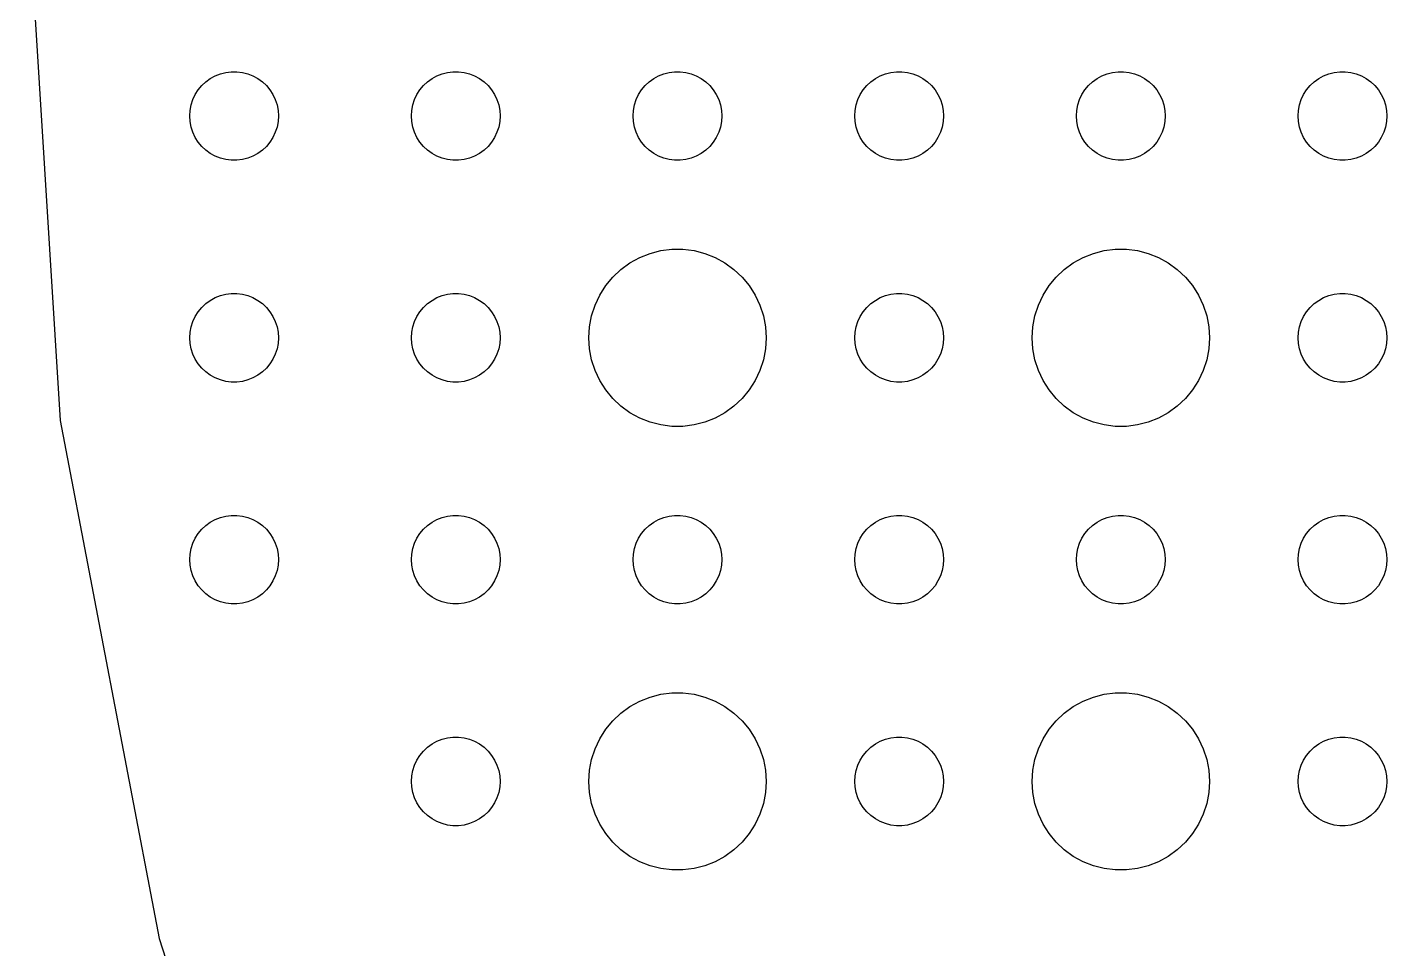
# Model space of a CAD drawing. Header units: metres. Extents: x -142 to 142, y -142 to 142.
# Drawn here: x -142 to -96, y -35.66 to -4.5 of the extents above; entities that cross this region are included whole.
import ezdxf

# ---------------------------------------------------------------- set-up
doc = ezdxf.new("R2010")
doc.units = ezdxf.units.M

msp = doc.modelspace()

# ---------------------------------------------------------------- linework, layer by layer
for p, q in [((-142, 0), (-140.88, -17.7973)), ((-136.093, -6.47318), (-135.956, -6.34422)), ((-135.956, -6.34422), (-135.804, -6.23351)), ((-135.804, -6.23351), (-135.639, -6.14275)), ((-135.639, -6.14275), (-135.464, -6.07341)), ((-135.464, -6.07341), (-135.281, -6.02657)), ((-135.281, -6.02657), (-135.094, -6.00294)), ((-135.094, -6.00294), (-134.906, -6.00294)), ((-134.906, -6.00294), (-134.719, -6.02657)), ((-134.719, -6.02657), (-134.536, -6.07341)), ((-134.536, -6.07341), (-134.361, -6.14275)), ((-134.361, -6.14275), (-134.196, -6.23351)), ((-134.196, -6.23351), (-134.044, -6.34422)), ((-134.044, -6.34422), (-133.907, -6.47318)), ((-128.593, -6.47318), (-128.456, -6.34422)), ((-128.456, -6.34422), (-128.304, -6.23351)), ((-128.304, -6.23351), (-128.139, -6.14275)), ((-128.139, -6.14275), (-127.964, -6.07341)), ((-127.964, -6.07341), (-127.781, -6.02657)), ((-127.781, -6.02657), (-127.594, -6.00294)), ((-127.594, -6.00294), (-127.406, -6.00294)), ((-127.406, -6.00294), (-127.219, -6.02657)), ((-127.219, -6.02657), (-127.036, -6.07341)), ((-127.036, -6.07341), (-126.861, -6.14275)), ((-126.861, -6.14275), (-126.696, -6.23351)), ((-126.696, -6.23351), (-126.544, -6.34422)), ((-126.544, -6.34422), (-126.407, -6.47318)), ((-121.093, -6.47318), (-120.956, -6.34422)), ((-120.956, -6.34422), (-120.804, -6.23351)), ((-120.804, -6.23351), (-120.639, -6.14275)), ((-120.639, -6.14275), (-120.464, -6.07341)), ((-120.464, -6.07341), (-120.281, -6.02657)), ((-120.281, -6.02657), (-120.094, -6.00294)), ((-120.094, -6.00294), (-119.906, -6.00294)), ((-119.906, -6.00294), (-119.719, -6.02657)), ((-119.719, -6.02657), (-119.536, -6.07341)), ((-119.536, -6.07341), (-119.361, -6.14275)), ((-119.361, -6.14275), (-119.196, -6.23351)), ((-119.196, -6.23351), (-119.044, -6.34422)), ((-119.044, -6.34422), (-118.907, -6.47318)), ((-113.593, -6.47318), (-113.456, -6.34422)), ((-113.456, -6.34422), (-113.304, -6.23351)), ((-113.304, -6.23351), (-113.139, -6.14275)), ((-113.139, -6.14275), (-112.964, -6.07341)), ((-112.964, -6.07341), (-112.781, -6.02657)), ((-112.781, -6.02657), (-112.594, -6.00294)), ((-112.594, -6.00294), (-112.406, -6.00294)), ((-112.406, -6.00294), (-112.219, -6.02657)), ((-112.219, -6.02657), (-112.036, -6.07341)), ((-112.036, -6.07341), (-111.861, -6.14275)), ((-111.861, -6.14275), (-111.696, -6.23351)), ((-111.696, -6.23351), (-111.544, -6.34422)), ((-111.544, -6.34422), (-111.407, -6.47318)), ((-106.093, -6.47318), (-105.956, -6.34422)), ((-105.956, -6.34422), (-105.804, -6.23351)), ((-105.804, -6.23351), (-105.639, -6.14275)), ((-105.639, -6.14275), (-105.464, -6.07341)), ((-105.464, -6.07341), (-105.281, -6.02657)), ((-105.281, -6.02657), (-105.094, -6.00294)), ((-105.094, -6.00294), (-104.906, -6.00294)), ((-104.906, -6.00294), (-104.719, -6.02657)), ((-104.719, -6.02657), (-104.536, -6.07341)), ((-104.536, -6.07341), (-104.361, -6.14275)), ((-104.361, -6.14275), (-104.196, -6.23351)), ((-104.196, -6.23351), (-104.044, -6.34422)), ((-104.044, -6.34422), (-103.907, -6.47318)), ((-98.5934, -6.47318), (-98.4561, -6.34422)), ((-98.4561, -6.34422), (-98.3037, -6.23351)), ((-98.3037, -6.23351), (-98.1387, -6.14275)), ((-98.1387, -6.14275), (-97.9635, -6.07341)), ((-97.9635, -6.07341), (-97.7811, -6.02657)), ((-97.7811, -6.02657), (-97.5942, -6.00294)), ((-97.5942, -6.00294), (-97.4058, -6.00294)), ((-97.4058, -6.00294), (-97.2189, -6.02657)), ((-97.2189, -6.02657), (-97.0365, -6.07341)), ((-97.0365, -6.07341), (-96.8613, -6.14275)), ((-96.8613, -6.14275), (-96.6963, -6.23351)), ((-96.6963, -6.23351), (-96.5439, -6.34422)), ((-96.5439, -6.34422), (-96.4065, -6.47318)), ((-136.395, -6.9478), (-136.314, -6.77736)), ((-136.314, -6.77736), (-136.214, -6.61832)), ((-136.214, -6.61832), (-136.093, -6.47318)), ((-133.907, -6.47318), (-133.786, -6.61832)), ((-133.786, -6.61832), (-133.686, -6.77736)), ((-133.686, -6.77736), (-133.605, -6.9478)), ((-128.895, -6.9478), (-128.814, -6.77736)), ((-128.814, -6.77736), (-128.714, -6.61832)), ((-128.714, -6.61832), (-128.593, -6.47318)), ((-126.407, -6.47318), (-126.286, -6.61832)), ((-126.286, -6.61832), (-126.186, -6.77736)), ((-126.186, -6.77736), (-126.105, -6.9478)), ((-121.395, -6.9478), (-121.314, -6.77736)), ((-121.314, -6.77736), (-121.214, -6.61832)), ((-121.214, -6.61832), (-121.093, -6.47318)), ((-118.907, -6.47318), (-118.786, -6.61832)), ((-118.786, -6.61832), (-118.686, -6.77736)), ((-118.686, -6.77736), (-118.605, -6.9478)), ((-113.895, -6.9478), (-113.814, -6.77736)), ((-113.814, -6.77736), (-113.714, -6.61832)), ((-113.714, -6.61832), (-113.593, -6.47318)), ((-111.407, -6.47318), (-111.286, -6.61832)), ((-111.286, -6.61832), (-111.186, -6.77736)), ((-111.186, -6.77736), (-111.105, -6.9478)), ((-106.395, -6.9478), (-106.314, -6.77736)), ((-106.314, -6.77736), (-106.214, -6.61832)), ((-106.214, -6.61832), (-106.093, -6.47318)), ((-103.907, -6.47318), (-103.786, -6.61832)), ((-103.786, -6.61832), (-103.686, -6.77736)), ((-103.686, -6.77736), (-103.605, -6.9478)), ((-98.8947, -6.9478), (-98.8145, -6.77736)), ((-98.8145, -6.77736), (-98.7135, -6.61832)), ((-98.7135, -6.61832), (-98.5934, -6.47318)), ((-96.4065, -6.47318), (-96.2865, -6.61832)), ((-96.2865, -6.61832), (-96.1855, -6.77736)), ((-96.1855, -6.77736), (-96.1053, -6.9478)), ((-136.5, -7.5), (-136.488, -7.312)), ((-136.488, -7.312), (-136.453, -7.12695)), ((-136.453, -7.12695), (-136.395, -6.9478)), ((-133.605, -6.9478), (-133.547, -7.12695)), ((-133.547, -7.12695), (-133.512, -7.312)), ((-133.512, -7.312), (-133.5, -7.5)), ((-129, -7.5), (-128.988, -7.312)), ((-128.988, -7.312), (-128.953, -7.12695)), ((-128.953, -7.12695), (-128.895, -6.9478)), ((-126.105, -6.9478), (-126.047, -7.12695)), ((-126.047, -7.12695), (-126.012, -7.312)), ((-126.012, -7.312), (-126, -7.5)), ((-121.5, -7.5), (-121.488, -7.312)), ((-121.488, -7.312), (-121.453, -7.12695)), ((-121.453, -7.12695), (-121.395, -6.9478)), ((-118.605, -6.9478), (-118.547, -7.12695)), ((-118.547, -7.12695), (-118.512, -7.312)), ((-118.512, -7.312), (-118.5, -7.5)), ((-114, -7.5), (-113.988, -7.312)), ((-113.988, -7.312), (-113.953, -7.12695)), ((-113.953, -7.12695), (-113.895, -6.9478)), ((-111.105, -6.9478), (-111.047, -7.12695)), ((-111.047, -7.12695), (-111.012, -7.312)), ((-111.012, -7.312), (-111, -7.5)), ((-106.5, -7.5), (-106.488, -7.312)), ((-106.488, -7.312), (-106.453, -7.12695)), ((-106.453, -7.12695), (-106.395, -6.9478)), ((-103.605, -6.9478), (-103.547, -7.12695)), ((-103.547, -7.12695), (-103.512, -7.312)), ((-103.512, -7.312), (-103.5, -7.5)), ((-99, -7.5), (-98.9882, -7.312)), ((-98.9882, -7.312), (-98.9529, -7.12695)), ((-98.9529, -7.12695), (-98.8947, -6.9478)), ((-96.1053, -6.9478), (-96.0471, -7.12695)), ((-96.0471, -7.12695), (-96.0118, -7.312)), ((-96.0118, -7.312), (-96, -7.5)), ((-136.488, -7.68799), (-136.5, -7.5)), ((-136.453, -7.87303), (-136.488, -7.68799)), ((-133.512, -7.68799), (-133.547, -7.87303)), ((-133.5, -7.5), (-133.512, -7.68799)), ((-128.988, -7.68799), (-129, -7.5)), ((-128.953, -7.87303), (-128.988, -7.68799)), ((-126.012, -7.68799), (-126.047, -7.87303)), ((-126, -7.5), (-126.012, -7.68799)), ((-121.488, -7.68799), (-121.5, -7.5)), ((-121.453, -7.87303), (-121.488, -7.68799)), ((-118.512, -7.68799), (-118.547, -7.87303)), ((-118.5, -7.5), (-118.512, -7.68799)), ((-113.988, -7.68799), (-114, -7.5)), ((-113.953, -7.87303), (-113.988, -7.68799)), ((-111.012, -7.68799), (-111.047, -7.87303)), ((-111, -7.5), (-111.012, -7.68799)), ((-106.488, -7.68799), (-106.5, -7.5)), ((-106.453, -7.87303), (-106.488, -7.68799)), ((-103.512, -7.68799), (-103.547, -7.87303)), ((-103.5, -7.5), (-103.512, -7.68799)), ((-98.9882, -7.68799), (-99, -7.5)), ((-98.9529, -7.87303), (-98.9882, -7.68799)), ((-96.0118, -7.68799), (-96.0471, -7.87303)), ((-96, -7.5), (-96.0118, -7.68799)), ((-136.395, -8.05219), (-136.453, -7.87303)), ((-136.314, -8.22263), (-136.395, -8.05219)), ((-136.214, -8.38167), (-136.314, -8.22263)), ((-133.686, -8.22263), (-133.786, -8.38167)), ((-133.605, -8.05219), (-133.686, -8.22263)), ((-133.547, -7.87303), (-133.605, -8.05219)), ((-128.895, -8.05219), (-128.953, -7.87303)), ((-128.814, -8.22263), (-128.895, -8.05219)), ((-128.714, -8.38167), (-128.814, -8.22263)), ((-126.186, -8.22263), (-126.286, -8.38167)), ((-126.105, -8.05219), (-126.186, -8.22263)), ((-126.047, -7.87303), (-126.105, -8.05219)), ((-121.395, -8.05219), (-121.453, -7.87303)), ((-121.314, -8.22263), (-121.395, -8.05219)), ((-121.214, -8.38167), (-121.314, -8.22263)), ((-118.686, -8.22263), (-118.786, -8.38167)), ((-118.605, -8.05219), (-118.686, -8.22263)), ((-118.547, -7.87303), (-118.605, -8.05219)), ((-113.895, -8.05219), (-113.953, -7.87303)), ((-113.814, -8.22263), (-113.895, -8.05219)), ((-113.714, -8.38167), (-113.814, -8.22263)), ((-111.186, -8.22263), (-111.286, -8.38167)), ((-111.105, -8.05219), (-111.186, -8.22263)), ((-111.047, -7.87303), (-111.105, -8.05219)), ((-106.395, -8.05219), (-106.453, -7.87303)), ((-106.314, -8.22263), (-106.395, -8.05219)), ((-106.214, -8.38167), (-106.314, -8.22263)), ((-103.686, -8.22263), (-103.786, -8.38167)), ((-103.605, -8.05219), (-103.686, -8.22263)), ((-103.547, -7.87303), (-103.605, -8.05219)), ((-98.8947, -8.05219), (-98.9529, -7.87303)), ((-98.8145, -8.22263), (-98.8947, -8.05219)), ((-98.7135, -8.38167), (-98.8145, -8.22263)), ((-96.1855, -8.22263), (-96.2865, -8.38167)), ((-96.1053, -8.05219), (-96.1855, -8.22263)), ((-96.0471, -7.87303), (-96.1053, -8.05219)), ((-136.093, -8.52681), (-136.214, -8.38167)), ((-135.956, -8.65576), (-136.093, -8.52681)), ((-135.804, -8.76648), (-135.956, -8.65576)), ((-134.044, -8.65576), (-134.196, -8.76648)), ((-133.907, -8.52681), (-134.044, -8.65576)), ((-133.786, -8.38167), (-133.907, -8.52681)), ((-128.593, -8.52681), (-128.714, -8.38167)), ((-128.456, -8.65576), (-128.593, -8.52681)), ((-128.304, -8.76648), (-128.456, -8.65576)), ((-126.544, -8.65576), (-126.696, -8.76648)), ((-126.407, -8.52681), (-126.544, -8.65576)), ((-126.286, -8.38167), (-126.407, -8.52681)), ((-121.093, -8.52681), (-121.214, -8.38167)), ((-120.956, -8.65576), (-121.093, -8.52681)), ((-120.804, -8.76648), (-120.956, -8.65576)), ((-119.044, -8.65576), (-119.196, -8.76648)), ((-118.907, -8.52681), (-119.044, -8.65576)), ((-118.786, -8.38167), (-118.907, -8.52681)), ((-113.593, -8.52681), (-113.714, -8.38167)), ((-113.456, -8.65576), (-113.593, -8.52681)), ((-113.304, -8.76648), (-113.456, -8.65576)), ((-111.544, -8.65576), (-111.696, -8.76648)), ((-111.407, -8.52681), (-111.544, -8.65576)), ((-111.286, -8.38167), (-111.407, -8.52681)), ((-106.093, -8.52681), (-106.214, -8.38167)), ((-105.956, -8.65576), (-106.093, -8.52681)), ((-105.804, -8.76648), (-105.956, -8.65576)), ((-104.044, -8.65576), (-104.196, -8.76648)), ((-103.907, -8.52681), (-104.044, -8.65576)), ((-103.786, -8.38167), (-103.907, -8.52681)), ((-98.5934, -8.52681), (-98.7135, -8.38167)), ((-98.4561, -8.65576), (-98.5934, -8.52681)), ((-98.3037, -8.76648), (-98.4561, -8.65576)), ((-96.5439, -8.65576), (-96.6963, -8.76648)), ((-96.4065, -8.52681), (-96.5439, -8.65576)), ((-96.2865, -8.38167), (-96.4065, -8.52681)), ((-135.639, -8.85724), (-135.804, -8.76648)), ((-135.464, -8.92657), (-135.639, -8.85724)), ((-135.281, -8.97342), (-135.464, -8.92657)), ((-135.094, -8.99704), (-135.281, -8.97342)), ((-134.906, -8.99704), (-135.094, -8.99704)), ((-134.719, -8.97342), (-134.906, -8.99704)), ((-134.536, -8.92657), (-134.719, -8.97342)), ((-134.361, -8.85724), (-134.536, -8.92657)), ((-134.196, -8.76648), (-134.361, -8.85724)), ((-128.139, -8.85724), (-128.304, -8.76648)), ((-127.964, -8.92657), (-128.139, -8.85724)), ((-127.781, -8.97342), (-127.964, -8.92657)), ((-127.594, -8.99704), (-127.781, -8.97342)), ((-127.406, -8.99704), (-127.594, -8.99704)), ((-127.219, -8.97342), (-127.406, -8.99704)), ((-127.036, -8.92657), (-127.219, -8.97342)), ((-126.861, -8.85724), (-127.036, -8.92657)), ((-126.696, -8.76648), (-126.861, -8.85724)), ((-120.639, -8.85724), (-120.804, -8.76648)), ((-120.464, -8.92657), (-120.639, -8.85724)), ((-120.281, -8.97342), (-120.464, -8.92657)), ((-120.094, -8.99704), (-120.281, -8.97342)), ((-119.906, -8.99704), (-120.094, -8.99704)), ((-119.719, -8.97342), (-119.906, -8.99704)), ((-119.536, -8.92657), (-119.719, -8.97342)), ((-119.361, -8.85724), (-119.536, -8.92657)), ((-119.196, -8.76648), (-119.361, -8.85724)), ((-113.139, -8.85724), (-113.304, -8.76648)), ((-112.964, -8.92657), (-113.139, -8.85724)), ((-112.781, -8.97342), (-112.964, -8.92657)), ((-112.594, -8.99704), (-112.781, -8.97342)), ((-112.406, -8.99704), (-112.594, -8.99704)), ((-112.219, -8.97342), (-112.406, -8.99704)), ((-112.036, -8.92657), (-112.219, -8.97342)), ((-111.861, -8.85724), (-112.036, -8.92657)), ((-111.696, -8.76648), (-111.861, -8.85724)), ((-105.639, -8.85724), (-105.804, -8.76648)), ((-105.464, -8.92657), (-105.639, -8.85724)), ((-105.281, -8.97342), (-105.464, -8.92657)), ((-105.094, -8.99704), (-105.281, -8.97342)), ((-104.906, -8.99704), (-105.094, -8.99704)), ((-104.719, -8.97342), (-104.906, -8.99704)), ((-104.536, -8.92657), (-104.719, -8.97342)), ((-104.361, -8.85724), (-104.536, -8.92657)), ((-104.196, -8.76648), (-104.361, -8.85724)), ((-98.1387, -8.85724), (-98.3037, -8.76648)), ((-97.9635, -8.92657), (-98.1387, -8.85724)), ((-97.7811, -8.97342), (-97.9635, -8.92657)), ((-97.5942, -8.99704), (-97.7811, -8.97342)), ((-97.4058, -8.99704), (-97.5942, -8.99704)), ((-97.2189, -8.97342), (-97.4058, -8.99704)), ((-97.0365, -8.92657), (-97.2189, -8.97342)), ((-96.8613, -8.85724), (-97.0365, -8.92657)), ((-96.6963, -8.76648), (-96.8613, -8.85724)), ((-121.607, -12.467), (-121.277, -12.2855)), ((-121.277, -12.2855), (-120.927, -12.1468)), ((-120.927, -12.1468), (-120.562, -12.0531)), ((-120.562, -12.0531), (-120.188, -12.0059)), ((-120.188, -12.0059), (-119.812, -12.0059)), ((-119.812, -12.0059), (-119.438, -12.0531)), ((-119.438, -12.0531), (-119.073, -12.1468)), ((-119.073, -12.1468), (-118.723, -12.2855)), ((-118.723, -12.2855), (-118.393, -12.467)), ((-106.607, -12.467), (-106.277, -12.2855)), ((-106.277, -12.2855), (-105.927, -12.1468)), ((-105.927, -12.1468), (-105.562, -12.0531)), ((-105.562, -12.0531), (-105.188, -12.0059)), ((-105.188, -12.0059), (-104.812, -12.0059)), ((-104.812, -12.0059), (-104.438, -12.0531)), ((-104.438, -12.0531), (-104.073, -12.1468)), ((-104.073, -12.1468), (-103.723, -12.2855)), ((-103.723, -12.2855), (-103.393, -12.467)), ((-122.187, -12.9464), (-121.912, -12.6884)), ((-121.912, -12.6884), (-121.607, -12.467)), ((-118.393, -12.467), (-118.088, -12.6884)), ((-118.088, -12.6884), (-117.813, -12.9464)), ((-107.187, -12.9464), (-106.912, -12.6884)), ((-106.912, -12.6884), (-106.607, -12.467)), ((-103.393, -12.467), (-103.088, -12.6884)), ((-103.088, -12.6884), (-102.813, -12.9464)), ((-122.629, -13.5547), (-122.427, -13.2366)), ((-122.427, -13.2366), (-122.187, -12.9464)), ((-117.813, -12.9464), (-117.573, -13.2366)), ((-117.573, -13.2366), (-117.371, -13.5547)), ((-107.629, -13.5547), (-107.427, -13.2366)), ((-107.427, -13.2366), (-107.187, -12.9464)), ((-102.813, -12.9464), (-102.573, -13.2366)), ((-102.573, -13.2366), (-102.371, -13.5547)), ((-135.956, -13.8442), (-135.804, -13.7335)), ((-135.804, -13.7335), (-135.639, -13.6427)), ((-135.639, -13.6427), (-135.464, -13.5734)), ((-135.464, -13.5734), (-135.281, -13.5266)), ((-135.281, -13.5266), (-135.094, -13.5029)), ((-135.094, -13.5029), (-134.906, -13.5029)), ((-134.906, -13.5029), (-134.719, -13.5266)), ((-134.719, -13.5266), (-134.536, -13.5734)), ((-134.536, -13.5734), (-134.361, -13.6427)), ((-134.361, -13.6427), (-134.196, -13.7335)), ((-134.196, -13.7335), (-134.044, -13.8442)), ((-128.456, -13.8442), (-128.304, -13.7335)), ((-128.304, -13.7335), (-128.139, -13.6427)), ((-128.139, -13.6427), (-127.964, -13.5734)), ((-127.964, -13.5734), (-127.781, -13.5266)), ((-127.781, -13.5266), (-127.594, -13.5029)), ((-127.594, -13.5029), (-127.406, -13.5029)), ((-127.406, -13.5029), (-127.219, -13.5266)), ((-127.219, -13.5266), (-127.036, -13.5734)), ((-127.036, -13.5734), (-126.861, -13.6427)), ((-126.861, -13.6427), (-126.696, -13.7335)), ((-126.696, -13.7335), (-126.544, -13.8442)), ((-122.789, -13.8956), (-122.629, -13.5547)), ((-117.371, -13.5547), (-117.211, -13.8956)), ((-113.456, -13.8442), (-113.304, -13.7335)), ((-113.304, -13.7335), (-113.139, -13.6427)), ((-113.139, -13.6427), (-112.964, -13.5734)), ((-112.964, -13.5734), (-112.781, -13.5266)), ((-112.781, -13.5266), (-112.594, -13.5029)), ((-112.594, -13.5029), (-112.406, -13.5029)), ((-112.406, -13.5029), (-112.219, -13.5266)), ((-112.219, -13.5266), (-112.036, -13.5734)), ((-112.036, -13.5734), (-111.861, -13.6427)), ((-111.861, -13.6427), (-111.696, -13.7335)), ((-111.696, -13.7335), (-111.544, -13.8442)), ((-107.789, -13.8956), (-107.629, -13.5547)), ((-102.371, -13.5547), (-102.211, -13.8956)), ((-98.4561, -13.8442), (-98.3037, -13.7335)), ((-98.3037, -13.7335), (-98.1387, -13.6427)), ((-98.1387, -13.6427), (-97.9635, -13.5734)), ((-97.9635, -13.5734), (-97.7811, -13.5266)), ((-97.7811, -13.5266), (-97.5942, -13.5029)), ((-97.5942, -13.5029), (-97.4058, -13.5029)), ((-97.4058, -13.5029), (-97.2189, -13.5266)), ((-97.2189, -13.5266), (-97.0365, -13.5734)), ((-97.0365, -13.5734), (-96.8613, -13.6427)), ((-96.8613, -13.6427), (-96.6963, -13.7335)), ((-96.6963, -13.7335), (-96.5439, -13.8442)), ((-136.314, -14.2774), (-136.214, -14.1183)), ((-136.214, -14.1183), (-136.093, -13.9732)), ((-136.093, -13.9732), (-135.956, -13.8442)), ((-134.044, -13.8442), (-133.907, -13.9732)), ((-133.907, -13.9732), (-133.786, -14.1183)), ((-133.786, -14.1183), (-133.686, -14.2774)), ((-128.814, -14.2774), (-128.714, -14.1183)), ((-128.714, -14.1183), (-128.593, -13.9732)), ((-128.593, -13.9732), (-128.456, -13.8442)), ((-126.544, -13.8442), (-126.407, -13.9732)), ((-126.407, -13.9732), (-126.286, -14.1183)), ((-126.286, -14.1183), (-126.186, -14.2774)), ((-122.976, -14.624), (-122.906, -14.2539)), ((-122.906, -14.2539), (-122.789, -13.8956)), ((-117.211, -13.8956), (-117.094, -14.2539)), ((-117.094, -14.2539), (-117.024, -14.624)), ((-113.814, -14.2774), (-113.714, -14.1183)), ((-113.714, -14.1183), (-113.593, -13.9732)), ((-113.593, -13.9732), (-113.456, -13.8442)), ((-111.544, -13.8442), (-111.407, -13.9732)), ((-111.407, -13.9732), (-111.286, -14.1183)), ((-111.286, -14.1183), (-111.186, -14.2774)), ((-107.976, -14.624), (-107.906, -14.2539)), ((-107.906, -14.2539), (-107.789, -13.8956)), ((-102.211, -13.8956), (-102.094, -14.2539)), ((-102.094, -14.2539), (-102.024, -14.624)), ((-98.8145, -14.2774), (-98.7135, -14.1183)), ((-98.7135, -14.1183), (-98.5934, -13.9732)), ((-98.5934, -13.9732), (-98.4561, -13.8442)), ((-96.5439, -13.8442), (-96.4065, -13.9732)), ((-96.4065, -13.9732), (-96.2865, -14.1183)), ((-96.2865, -14.1183), (-96.1855, -14.2774)), ((-136.488, -14.812), (-136.453, -14.627)), ((-136.453, -14.627), (-136.395, -14.4478)), ((-136.395, -14.4478), (-136.314, -14.2774)), ((-133.686, -14.2774), (-133.605, -14.4478)), ((-133.605, -14.4478), (-133.547, -14.627)), ((-133.547, -14.627), (-133.512, -14.812)), ((-128.988, -14.812), (-128.953, -14.627)), ((-128.953, -14.627), (-128.895, -14.4478)), ((-128.895, -14.4478), (-128.814, -14.2774)), ((-126.186, -14.2774), (-126.105, -14.4478)), ((-126.105, -14.4478), (-126.047, -14.627)), ((-126.047, -14.627), (-126.012, -14.812)), ((-123, -15), (-122.976, -14.624)), ((-117.024, -14.624), (-117, -15)), ((-113.988, -14.812), (-113.953, -14.627)), ((-113.953, -14.627), (-113.895, -14.4478)), ((-113.895, -14.4478), (-113.814, -14.2774)), ((-111.186, -14.2774), (-111.105, -14.4478)), ((-111.105, -14.4478), (-111.047, -14.627)), ((-111.047, -14.627), (-111.012, -14.812)), ((-108, -15), (-107.976, -14.624)), ((-102.024, -14.624), (-102, -15)), ((-98.9882, -14.812), (-98.9529, -14.627)), ((-98.9529, -14.627), (-98.8947, -14.4478)), ((-98.8947, -14.4478), (-98.8145, -14.2774)), ((-96.1855, -14.2774), (-96.1053, -14.4478)), ((-96.1053, -14.4478), (-96.0471, -14.627)), ((-96.0471, -14.627), (-96.0118, -14.812)), ((-136.5, -15), (-136.488, -14.812)), ((-136.488, -15.188), (-136.5, -15)), ((-133.512, -14.812), (-133.5, -15)), ((-133.5, -15), (-133.512, -15.188)), ((-129, -15), (-128.988, -14.812)), ((-128.988, -15.188), (-129, -15)), ((-126.012, -14.812), (-126, -15)), ((-126, -15), (-126.012, -15.188)), ((-122.976, -15.376), (-123, -15)), ((-117, -15), (-117.024, -15.376)), ((-114, -15), (-113.988, -14.812)), ((-113.988, -15.188), (-114, -15)), ((-111.012, -14.812), (-111, -15)), ((-111, -15), (-111.012, -15.188)), ((-107.976, -15.376), (-108, -15)), ((-102, -15), (-102.024, -15.376)), ((-99, -15), (-98.9882, -14.812)), ((-98.9882, -15.188), (-99, -15)), ((-96.0118, -14.812), (-96, -15)), ((-96, -15), (-96.0118, -15.188)), ((-136.453, -15.373), (-136.488, -15.188)), ((-136.395, -15.5522), (-136.453, -15.373)), ((-136.314, -15.7226), (-136.395, -15.5522)), ((-133.605, -15.5522), (-133.686, -15.7226)), ((-133.547, -15.373), (-133.605, -15.5522)), ((-133.512, -15.188), (-133.547, -15.373)), ((-128.953, -15.373), (-128.988, -15.188)), ((-128.895, -15.5522), (-128.953, -15.373)), ((-128.814, -15.7226), (-128.895, -15.5522)), ((-126.105, -15.5522), (-126.186, -15.7226)), ((-126.047, -15.373), (-126.105, -15.5522)), ((-126.012, -15.188), (-126.047, -15.373)), ((-122.906, -15.7461), (-122.976, -15.376)), ((-117.024, -15.376), (-117.094, -15.7461)), ((-113.953, -15.373), (-113.988, -15.188)), ((-113.895, -15.5522), (-113.953, -15.373)), ((-113.814, -15.7226), (-113.895, -15.5522)), ((-111.105, -15.5522), (-111.186, -15.7226)), ((-111.047, -15.373), (-111.105, -15.5522)), ((-111.012, -15.188), (-111.047, -15.373)), ((-107.906, -15.7461), (-107.976, -15.376)), ((-102.024, -15.376), (-102.094, -15.7461)), ((-98.9529, -15.373), (-98.9882, -15.188)), ((-98.8947, -15.5522), (-98.9529, -15.373)), ((-98.8145, -15.7226), (-98.8947, -15.5522)), ((-96.1053, -15.5522), (-96.1855, -15.7226)), ((-96.0471, -15.373), (-96.1053, -15.5522)), ((-96.0118, -15.188), (-96.0471, -15.373)), ((-136.214, -15.8817), (-136.314, -15.7226)), ((-136.093, -16.0268), (-136.214, -15.8817)), ((-135.956, -16.1558), (-136.093, -16.0268)), ((-133.907, -16.0268), (-134.044, -16.1558)), ((-133.786, -15.8817), (-133.907, -16.0268)), ((-133.686, -15.7226), (-133.786, -15.8817)), ((-128.714, -15.8817), (-128.814, -15.7226)), ((-128.593, -16.0268), (-128.714, -15.8817)), ((-128.456, -16.1558), (-128.593, -16.0268)), ((-126.407, -16.0268), (-126.544, -16.1558)), ((-126.286, -15.8817), (-126.407, -16.0268)), ((-126.186, -15.7226), (-126.286, -15.8817)), ((-122.789, -16.1044), (-122.906, -15.7461)), ((-117.094, -15.7461), (-117.211, -16.1044)), ((-113.714, -15.8817), (-113.814, -15.7226)), ((-113.593, -16.0268), (-113.714, -15.8817)), ((-113.456, -16.1558), (-113.593, -16.0268)), ((-111.407, -16.0268), (-111.544, -16.1558)), ((-111.286, -15.8817), (-111.407, -16.0268)), ((-111.186, -15.7226), (-111.286, -15.8817)), ((-107.789, -16.1044), (-107.906, -15.7461)), ((-102.094, -15.7461), (-102.211, -16.1044)), ((-98.7135, -15.8817), (-98.8145, -15.7226)), ((-98.5934, -16.0268), (-98.7135, -15.8817)), ((-98.4561, -16.1558), (-98.5934, -16.0268)), ((-96.4065, -16.0268), (-96.5439, -16.1558)), ((-96.2865, -15.8817), (-96.4065, -16.0268)), ((-96.1855, -15.7226), (-96.2865, -15.8817)), ((-135.804, -16.2665), (-135.956, -16.1558)), ((-135.639, -16.3572), (-135.804, -16.2665)), ((-135.464, -16.4266), (-135.639, -16.3572)), ((-135.281, -16.4734), (-135.464, -16.4266)), ((-135.094, -16.497), (-135.281, -16.4734)), ((-134.906, -16.497), (-135.094, -16.497)), ((-134.719, -16.4734), (-134.906, -16.497)), ((-134.536, -16.4266), (-134.719, -16.4734)), ((-134.361, -16.3572), (-134.536, -16.4266)), ((-134.196, -16.2665), (-134.361, -16.3572)), ((-134.044, -16.1558), (-134.196, -16.2665)), ((-128.304, -16.2665), (-128.456, -16.1558)), ((-128.139, -16.3572), (-128.304, -16.2665)), ((-127.964, -16.4266), (-128.139, -16.3572)), ((-127.781, -16.4734), (-127.964, -16.4266)), ((-127.594, -16.497), (-127.781, -16.4734)), ((-127.406, -16.497), (-127.594, -16.497)), ((-127.219, -16.4734), (-127.406, -16.497)), ((-127.036, -16.4266), (-127.219, -16.4734)), ((-126.861, -16.3572), (-127.036, -16.4266)), ((-126.696, -16.2665), (-126.861, -16.3572)), ((-126.544, -16.1558), (-126.696, -16.2665)), ((-122.629, -16.4453), (-122.789, -16.1044)), ((-122.427, -16.7634), (-122.629, -16.4453)), ((-117.371, -16.4453), (-117.573, -16.7634)), ((-117.211, -16.1044), (-117.371, -16.4453)), ((-113.304, -16.2665), (-113.456, -16.1558)), ((-113.139, -16.3572), (-113.304, -16.2665)), ((-112.964, -16.4266), (-113.139, -16.3572)), ((-112.781, -16.4734), (-112.964, -16.4266)), ((-112.594, -16.497), (-112.781, -16.4734)), ((-112.406, -16.497), (-112.594, -16.497)), ((-112.219, -16.4734), (-112.406, -16.497)), ((-112.036, -16.4266), (-112.219, -16.4734)), ((-111.861, -16.3572), (-112.036, -16.4266)), ((-111.696, -16.2665), (-111.861, -16.3572)), ((-111.544, -16.1558), (-111.696, -16.2665)), ((-107.629, -16.4453), (-107.789, -16.1044)), ((-107.427, -16.7634), (-107.629, -16.4453)), ((-102.371, -16.4453), (-102.573, -16.7634)), ((-102.211, -16.1044), (-102.371, -16.4453)), ((-98.3037, -16.2665), (-98.4561, -16.1558)), ((-98.1387, -16.3572), (-98.3037, -16.2665)), ((-97.9635, -16.4266), (-98.1387, -16.3572)), ((-97.7811, -16.4734), (-97.9635, -16.4266)), ((-97.5942, -16.497), (-97.7811, -16.4734)), ((-97.4058, -16.497), (-97.5942, -16.497)), ((-97.2189, -16.4734), (-97.4058, -16.497)), ((-97.0365, -16.4266), (-97.2189, -16.4734)), ((-96.8613, -16.3572), (-97.0365, -16.4266)), ((-96.6963, -16.2665), (-96.8613, -16.3572)), ((-96.5439, -16.1558), (-96.6963, -16.2665)), ((-122.187, -17.0536), (-122.427, -16.7634)), ((-117.573, -16.7634), (-117.813, -17.0536)), ((-107.187, -17.0536), (-107.427, -16.7634)), ((-102.573, -16.7634), (-102.813, -17.0536)), ((-121.912, -17.3115), (-122.187, -17.0536)), ((-121.607, -17.533), (-121.912, -17.3115)), ((-118.088, -17.3115), (-118.393, -17.533)), ((-117.813, -17.0536), (-118.088, -17.3115)), ((-106.912, -17.3115), (-107.187, -17.0536)), ((-106.607, -17.533), (-106.912, -17.3115)), ((-103.088, -17.3115), (-103.393, -17.533)), ((-102.813, -17.0536), (-103.088, -17.3115)), ((-140.88, -17.7973), (-137.539, -35.314)), ((-121.277, -17.7145), (-121.607, -17.533)), ((-120.927, -17.8532), (-121.277, -17.7145)), ((-120.562, -17.9469), (-120.927, -17.8532)), ((-119.073, -17.8532), (-119.438, -17.9469)), ((-118.723, -17.7145), (-119.073, -17.8532)), ((-118.393, -17.533), (-118.723, -17.7145)), ((-106.277, -17.7145), (-106.607, -17.533)), ((-105.927, -17.8532), (-106.277, -17.7145)), ((-105.562, -17.9469), (-105.927, -17.8532)), ((-104.073, -17.8532), (-104.438, -17.9469)), ((-103.723, -17.7145), (-104.073, -17.8532)), ((-103.393, -17.533), (-103.723, -17.7145)), ((-120.188, -17.9941), (-120.562, -17.9469)), ((-119.812, -17.9941), (-120.188, -17.9941)), ((-119.438, -17.9469), (-119.812, -17.9941)), ((-105.188, -17.9941), (-105.562, -17.9469)), ((-104.812, -17.9941), (-105.188, -17.9941)), ((-104.438, -17.9469), (-104.812, -17.9941)), ((-135.804, -21.2335), (-135.639, -21.1427)), ((-135.639, -21.1427), (-135.464, -21.0734)), ((-135.464, -21.0734), (-135.281, -21.0266)), ((-135.281, -21.0266), (-135.094, -21.003)), ((-135.094, -21.003), (-134.906, -21.003)), ((-134.906, -21.003), (-134.719, -21.0266)), ((-134.719, -21.0266), (-134.536, -21.0734)), ((-134.536, -21.0734), (-134.361, -21.1427)), ((-134.361, -21.1427), (-134.196, -21.2335)), ((-128.304, -21.2335), (-128.139, -21.1427)), ((-128.139, -21.1427), (-127.964, -21.0734)), ((-127.964, -21.0734), (-127.781, -21.0266)), ((-127.781, -21.0266), (-127.594, -21.003)), ((-127.594, -21.003), (-127.406, -21.003)), ((-127.406, -21.003), (-127.219, -21.0266)), ((-127.219, -21.0266), (-127.036, -21.0734)), ((-127.036, -21.0734), (-126.861, -21.1427)), ((-126.861, -21.1427), (-126.696, -21.2335)), ((-120.804, -21.2335), (-120.639, -21.1427)), ((-120.639, -21.1427), (-120.464, -21.0734)), ((-120.464, -21.0734), (-120.281, -21.0266)), ((-120.281, -21.0266), (-120.094, -21.003)), ((-120.094, -21.003), (-119.906, -21.003)), ((-119.906, -21.003), (-119.719, -21.0266)), ((-119.719, -21.0266), (-119.536, -21.0734)), ((-119.536, -21.0734), (-119.361, -21.1427)), ((-119.361, -21.1427), (-119.196, -21.2335)), ((-113.304, -21.2335), (-113.139, -21.1427)), ((-113.139, -21.1427), (-112.964, -21.0734)), ((-112.964, -21.0734), (-112.781, -21.0266)), ((-112.781, -21.0266), (-112.594, -21.003)), ((-112.594, -21.003), (-112.406, -21.003)), ((-112.406, -21.003), (-112.219, -21.0266)), ((-112.219, -21.0266), (-112.036, -21.0734)), ((-112.036, -21.0734), (-111.861, -21.1427)), ((-111.861, -21.1427), (-111.696, -21.2335)), ((-105.804, -21.2335), (-105.639, -21.1427)), ((-105.639, -21.1427), (-105.464, -21.0734)), ((-105.464, -21.0734), (-105.281, -21.0266)), ((-105.281, -21.0266), (-105.094, -21.003)), ((-105.094, -21.003), (-104.906, -21.003)), ((-104.906, -21.003), (-104.719, -21.0266)), ((-104.719, -21.0266), (-104.536, -21.0734)), ((-104.536, -21.0734), (-104.361, -21.1427)), ((-104.361, -21.1427), (-104.196, -21.2335)), ((-98.3037, -21.2335), (-98.1387, -21.1427)), ((-98.1387, -21.1427), (-97.9635, -21.0734)), ((-97.9635, -21.0734), (-97.7811, -21.0266)), ((-97.7811, -21.0266), (-97.5942, -21.003)), ((-97.5942, -21.003), (-97.4058, -21.003)), ((-97.4058, -21.003), (-97.2189, -21.0266)), ((-97.2189, -21.0266), (-97.0365, -21.0734)), ((-97.0365, -21.0734), (-96.8613, -21.1427)), ((-96.8613, -21.1427), (-96.6963, -21.2335)), ((-136.314, -21.7774), (-136.214, -21.6183)), ((-136.214, -21.6183), (-136.093, -21.4732)), ((-136.093, -21.4732), (-135.956, -21.3442)), ((-135.956, -21.3442), (-135.804, -21.2335)), ((-134.196, -21.2335), (-134.044, -21.3442)), ((-134.044, -21.3442), (-133.907, -21.4732)), ((-133.907, -21.4732), (-133.786, -21.6183)), ((-133.786, -21.6183), (-133.686, -21.7774)), ((-128.814, -21.7774), (-128.714, -21.6183)), ((-128.714, -21.6183), (-128.593, -21.4732)), ((-128.593, -21.4732), (-128.456, -21.3442)), ((-128.456, -21.3442), (-128.304, -21.2335)), ((-126.696, -21.2335), (-126.544, -21.3442)), ((-126.544, -21.3442), (-126.407, -21.4732)), ((-126.407, -21.4732), (-126.286, -21.6183)), ((-126.286, -21.6183), (-126.186, -21.7774)), ((-121.314, -21.7774), (-121.214, -21.6183)), ((-121.214, -21.6183), (-121.093, -21.4732)), ((-121.093, -21.4732), (-120.956, -21.3442)), ((-120.956, -21.3442), (-120.804, -21.2335)), ((-119.196, -21.2335), (-119.044, -21.3442)), ((-119.044, -21.3442), (-118.907, -21.4732)), ((-118.907, -21.4732), (-118.786, -21.6183)), ((-118.786, -21.6183), (-118.686, -21.7774)), ((-113.814, -21.7774), (-113.714, -21.6183)), ((-113.714, -21.6183), (-113.593, -21.4732)), ((-113.593, -21.4732), (-113.456, -21.3442)), ((-113.456, -21.3442), (-113.304, -21.2335)), ((-111.696, -21.2335), (-111.544, -21.3442)), ((-111.544, -21.3442), (-111.407, -21.4732)), ((-111.407, -21.4732), (-111.286, -21.6183)), ((-111.286, -21.6183), (-111.186, -21.7774)), ((-106.314, -21.7774), (-106.214, -21.6183)), ((-106.214, -21.6183), (-106.093, -21.4732)), ((-106.093, -21.4732), (-105.956, -21.3442)), ((-105.956, -21.3442), (-105.804, -21.2335)), ((-104.196, -21.2335), (-104.044, -21.3442)), ((-104.044, -21.3442), (-103.907, -21.4732)), ((-103.907, -21.4732), (-103.786, -21.6183)), ((-103.786, -21.6183), (-103.686, -21.7774)), ((-98.8145, -21.7774), (-98.7135, -21.6183)), ((-98.7135, -21.6183), (-98.5934, -21.4732)), ((-98.5934, -21.4732), (-98.4561, -21.3442)), ((-98.4561, -21.3442), (-98.3037, -21.2335)), ((-96.6963, -21.2335), (-96.5439, -21.3442)), ((-96.5439, -21.3442), (-96.4065, -21.4732)), ((-96.4065, -21.4732), (-96.2865, -21.6183)), ((-96.2865, -21.6183), (-96.1855, -21.7774)), ((-136.453, -22.127), (-136.395, -21.9478)), ((-136.395, -21.9478), (-136.314, -21.7774)), ((-133.686, -21.7774), (-133.605, -21.9478)), ((-133.605, -21.9478), (-133.547, -22.127)), ((-128.953, -22.127), (-128.895, -21.9478)), ((-128.895, -21.9478), (-128.814, -21.7774)), ((-126.186, -21.7774), (-126.105, -21.9478)), ((-126.105, -21.9478), (-126.047, -22.127)), ((-121.453, -22.127), (-121.395, -21.9478)), ((-121.395, -21.9478), (-121.314, -21.7774)), ((-118.686, -21.7774), (-118.605, -21.9478)), ((-118.605, -21.9478), (-118.547, -22.127)), ((-113.953, -22.127), (-113.895, -21.9478)), ((-113.895, -21.9478), (-113.814, -21.7774)), ((-111.186, -21.7774), (-111.105, -21.9478)), ((-111.105, -21.9478), (-111.047, -22.127)), ((-106.453, -22.127), (-106.395, -21.9478)), ((-106.395, -21.9478), (-106.314, -21.7774)), ((-103.686, -21.7774), (-103.605, -21.9478)), ((-103.605, -21.9478), (-103.547, -22.127)), ((-98.9529, -22.127), (-98.8947, -21.9478)), ((-98.8947, -21.9478), (-98.8145, -21.7774)), ((-96.1855, -21.7774), (-96.1053, -21.9478)), ((-96.1053, -21.9478), (-96.0471, -22.127)), ((-136.5, -22.5), (-136.488, -22.312)), ((-136.488, -22.688), (-136.5, -22.5)), ((-136.488, -22.312), (-136.453, -22.127)), ((-133.547, -22.127), (-133.512, -22.312)), ((-133.512, -22.312), (-133.5, -22.5)), ((-133.5, -22.5), (-133.512, -22.688)), ((-129, -22.5), (-128.988, -22.312)), ((-128.988, -22.688), (-129, -22.5)), ((-128.988, -22.312), (-128.953, -22.127)), ((-126.047, -22.127), (-126.012, -22.312)), ((-126.012, -22.312), (-126, -22.5)), ((-126, -22.5), (-126.012, -22.688)), ((-121.5, -22.5), (-121.488, -22.312)), ((-121.488, -22.688), (-121.5, -22.5)), ((-121.488, -22.312), (-121.453, -22.127)), ((-118.547, -22.127), (-118.512, -22.312)), ((-118.512, -22.312), (-118.5, -22.5)), ((-118.5, -22.5), (-118.512, -22.688)), ((-114, -22.5), (-113.988, -22.312)), ((-113.988, -22.688), (-114, -22.5)), ((-113.988, -22.312), (-113.953, -22.127)), ((-111.047, -22.127), (-111.012, -22.312)), ((-111.012, -22.312), (-111, -22.5)), ((-111, -22.5), (-111.012, -22.688)), ((-106.5, -22.5), (-106.488, -22.312)), ((-106.488, -22.688), (-106.5, -22.5)), ((-106.488, -22.312), (-106.453, -22.127)), ((-103.547, -22.127), (-103.512, -22.312)), ((-103.512, -22.312), (-103.5, -22.5)), ((-103.5, -22.5), (-103.512, -22.688)), ((-99, -22.5), (-98.9882, -22.312)), ((-98.9882, -22.688), (-99, -22.5)), ((-98.9882, -22.312), (-98.9529, -22.127)), ((-96.0471, -22.127), (-96.0118, -22.312)), ((-96.0118, -22.312), (-96, -22.5)), ((-96, -22.5), (-96.0118, -22.688)), ((-136.453, -22.873), (-136.488, -22.688)), ((-136.395, -23.0522), (-136.453, -22.873)), ((-133.547, -22.873), (-133.605, -23.0522)), ((-133.512, -22.688), (-133.547, -22.873)), ((-128.953, -22.873), (-128.988, -22.688)), ((-128.895, -23.0522), (-128.953, -22.873)), ((-126.047, -22.873), (-126.105, -23.0522)), ((-126.012, -22.688), (-126.047, -22.873)), ((-121.453, -22.873), (-121.488, -22.688)), ((-121.395, -23.0522), (-121.453, -22.873)), ((-118.547, -22.873), (-118.605, -23.0522)), ((-118.512, -22.688), (-118.547, -22.873)), ((-113.953, -22.873), (-113.988, -22.688)), ((-113.895, -23.0522), (-113.953, -22.873)), ((-111.047, -22.873), (-111.105, -23.0522)), ((-111.012, -22.688), (-111.047, -22.873)), ((-106.453, -22.873), (-106.488, -22.688)), ((-106.395, -23.0522), (-106.453, -22.873)), ((-103.547, -22.873), (-103.605, -23.0522)), ((-103.512, -22.688), (-103.547, -22.873)), ((-98.9529, -22.873), (-98.9882, -22.688)), ((-98.8947, -23.0522), (-98.9529, -22.873)), ((-96.0471, -22.873), (-96.1053, -23.0522)), ((-96.0118, -22.688), (-96.0471, -22.873)), ((-136.314, -23.2226), (-136.395, -23.0522)), ((-136.214, -23.3817), (-136.314, -23.2226)), ((-136.093, -23.5268), (-136.214, -23.3817)), ((-133.786, -23.3817), (-133.907, -23.5268)), ((-133.686, -23.2226), (-133.786, -23.3817)), ((-133.605, -23.0522), (-133.686, -23.2226)), ((-128.814, -23.2226), (-128.895, -23.0522)), ((-128.714, -23.3817), (-128.814, -23.2226)), ((-128.593, -23.5268), (-128.714, -23.3817)), ((-126.286, -23.3817), (-126.407, -23.5268)), ((-126.186, -23.2226), (-126.286, -23.3817)), ((-126.105, -23.0522), (-126.186, -23.2226)), ((-121.314, -23.2226), (-121.395, -23.0522)), ((-121.214, -23.3817), (-121.314, -23.2226)), ((-121.093, -23.5268), (-121.214, -23.3817)), ((-118.786, -23.3817), (-118.907, -23.5268)), ((-118.686, -23.2226), (-118.786, -23.3817)), ((-118.605, -23.0522), (-118.686, -23.2226)), ((-113.814, -23.2226), (-113.895, -23.0522)), ((-113.714, -23.3817), (-113.814, -23.2226)), ((-113.593, -23.5268), (-113.714, -23.3817)), ((-111.286, -23.3817), (-111.407, -23.5268)), ((-111.186, -23.2226), (-111.286, -23.3817)), ((-111.105, -23.0522), (-111.186, -23.2226)), ((-106.314, -23.2226), (-106.395, -23.0522)), ((-106.214, -23.3817), (-106.314, -23.2226)), ((-106.093, -23.5268), (-106.214, -23.3817)), ((-103.786, -23.3817), (-103.907, -23.5268)), ((-103.686, -23.2226), (-103.786, -23.3817)), ((-103.605, -23.0522), (-103.686, -23.2226)), ((-98.8145, -23.2226), (-98.8947, -23.0522)), ((-98.7135, -23.3817), (-98.8145, -23.2226)), ((-98.5934, -23.5268), (-98.7135, -23.3817)), ((-96.2865, -23.3817), (-96.4065, -23.5268)), ((-96.1855, -23.2226), (-96.2865, -23.3817)), ((-96.1053, -23.0522), (-96.1855, -23.2226)), ((-135.956, -23.6558), (-136.093, -23.5268)), ((-135.804, -23.7665), (-135.956, -23.6558)), ((-135.639, -23.8572), (-135.804, -23.7665)), ((-135.464, -23.9266), (-135.639, -23.8572)), ((-134.361, -23.8572), (-134.536, -23.9266)), ((-134.196, -23.7665), (-134.361, -23.8572)), ((-134.044, -23.6558), (-134.196, -23.7665)), ((-133.907, -23.5268), (-134.044, -23.6558)), ((-128.456, -23.6558), (-128.593, -23.5268)), ((-128.304, -23.7665), (-128.456, -23.6558)), ((-128.139, -23.8572), (-128.304, -23.7665)), ((-127.964, -23.9266), (-128.139, -23.8572)), ((-126.861, -23.8572), (-127.036, -23.9266)), ((-126.696, -23.7665), (-126.861, -23.8572)), ((-126.544, -23.6558), (-126.696, -23.7665)), ((-126.407, -23.5268), (-126.544, -23.6558)), ((-120.956, -23.6558), (-121.093, -23.5268)), ((-120.804, -23.7665), (-120.956, -23.6558)), ((-120.639, -23.8572), (-120.804, -23.7665)), ((-120.464, -23.9266), (-120.639, -23.8572)), ((-119.361, -23.8572), (-119.536, -23.9266)), ((-119.196, -23.7665), (-119.361, -23.8572)), ((-119.044, -23.6558), (-119.196, -23.7665)), ((-118.907, -23.5268), (-119.044, -23.6558)), ((-113.456, -23.6558), (-113.593, -23.5268)), ((-113.304, -23.7665), (-113.456, -23.6558)), ((-113.139, -23.8572), (-113.304, -23.7665)), ((-112.964, -23.9266), (-113.139, -23.8572)), ((-111.861, -23.8572), (-112.036, -23.9266)), ((-111.696, -23.7665), (-111.861, -23.8572)), ((-111.544, -23.6558), (-111.696, -23.7665)), ((-111.407, -23.5268), (-111.544, -23.6558)), ((-105.956, -23.6558), (-106.093, -23.5268)), ((-105.804, -23.7665), (-105.956, -23.6558)), ((-105.639, -23.8572), (-105.804, -23.7665)), ((-105.464, -23.9266), (-105.639, -23.8572)), ((-104.361, -23.8572), (-104.536, -23.9266)), ((-104.196, -23.7665), (-104.361, -23.8572)), ((-104.044, -23.6558), (-104.196, -23.7665)), ((-103.907, -23.5268), (-104.044, -23.6558)), ((-98.4561, -23.6558), (-98.5934, -23.5268)), ((-98.3037, -23.7665), (-98.4561, -23.6558)), ((-98.1387, -23.8572), (-98.3037, -23.7665)), ((-97.9635, -23.9266), (-98.1387, -23.8572)), ((-96.8613, -23.8572), (-97.0365, -23.9266)), ((-96.6963, -23.7665), (-96.8613, -23.8572)), ((-96.5439, -23.6558), (-96.6963, -23.7665)), ((-96.4065, -23.5268), (-96.5439, -23.6558)), ((-135.281, -23.9734), (-135.464, -23.9266)), ((-135.094, -23.997), (-135.281, -23.9734)), ((-134.906, -23.997), (-135.094, -23.997)), ((-134.719, -23.9734), (-134.906, -23.997)), ((-134.536, -23.9266), (-134.719, -23.9734)), ((-127.781, -23.9734), (-127.964, -23.9266)), ((-127.594, -23.997), (-127.781, -23.9734)), ((-127.406, -23.997), (-127.594, -23.997)), ((-127.219, -23.9734), (-127.406, -23.997)), ((-127.036, -23.9266), (-127.219, -23.9734)), ((-120.281, -23.9734), (-120.464, -23.9266)), ((-120.094, -23.997), (-120.281, -23.9734)), ((-119.906, -23.997), (-120.094, -23.997)), ((-119.719, -23.9734), (-119.906, -23.997)), ((-119.536, -23.9266), (-119.719, -23.9734)), ((-112.781, -23.9734), (-112.964, -23.9266)), ((-112.594, -23.997), (-112.781, -23.9734)), ((-112.406, -23.997), (-112.594, -23.997)), ((-112.219, -23.9734), (-112.406, -23.997)), ((-112.036, -23.9266), (-112.219, -23.9734)), ((-105.281, -23.9734), (-105.464, -23.9266)), ((-105.094, -23.997), (-105.281, -23.9734)), ((-104.906, -23.997), (-105.094, -23.997)), ((-104.719, -23.9734), (-104.906, -23.997)), ((-104.536, -23.9266), (-104.719, -23.9734)), ((-97.7811, -23.9734), (-97.9635, -23.9266)), ((-97.5942, -23.997), (-97.7811, -23.9734)), ((-97.4058, -23.997), (-97.5942, -23.997)), ((-97.2189, -23.9734), (-97.4058, -23.997)), ((-97.0365, -23.9266), (-97.2189, -23.9734)), ((-120.927, -27.1468), (-120.562, -27.0531)), ((-120.562, -27.0531), (-120.188, -27.0059)), ((-120.188, -27.0059), (-119.812, -27.0059)), ((-119.812, -27.0059), (-119.438, -27.0531)), ((-119.438, -27.0531), (-119.073, -27.1468)), ((-105.927, -27.1468), (-105.562, -27.0531)), ((-105.562, -27.0531), (-105.188, -27.0059)), ((-105.188, -27.0059), (-104.812, -27.0059)), ((-104.812, -27.0059), (-104.438, -27.0531)), ((-104.438, -27.0531), (-104.073, -27.1468)), ((-121.912, -27.6884), (-121.607, -27.467)), ((-121.607, -27.467), (-121.277, -27.2855)), ((-121.277, -27.2855), (-120.927, -27.1468)), ((-119.073, -27.1468), (-118.723, -27.2855)), ((-118.723, -27.2855), (-118.393, -27.467)), ((-118.393, -27.467), (-118.088, -27.6884)), ((-106.912, -27.6884), (-106.607, -27.467)), ((-106.607, -27.467), (-106.277, -27.2855)), ((-106.277, -27.2855), (-105.927, -27.1468)), ((-104.073, -27.1468), (-103.723, -27.2855)), ((-103.723, -27.2855), (-103.393, -27.467)), ((-103.393, -27.467), (-103.088, -27.6884)), ((-122.427, -28.2366), (-122.187, -27.9464)), ((-122.187, -27.9464), (-121.912, -27.6884)), ((-118.088, -27.6884), (-117.813, -27.9464)), ((-117.813, -27.9464), (-117.573, -28.2366)), ((-107.427, -28.2366), (-107.187, -27.9464)), ((-107.187, -27.9464), (-106.912, -27.6884)), ((-103.088, -27.6884), (-102.813, -27.9464)), ((-102.813, -27.9464), (-102.573, -28.2366)), ((-127.781, -28.5266), (-127.594, -28.503)), ((-127.594, -28.503), (-127.406, -28.503)), ((-127.406, -28.503), (-127.219, -28.5266)), ((-122.629, -28.5547), (-122.427, -28.2366)), ((-117.573, -28.2366), (-117.371, -28.5547)), ((-112.781, -28.5266), (-112.594, -28.503)), ((-112.594, -28.503), (-112.406, -28.503)), ((-112.406, -28.503), (-112.219, -28.5266)), ((-107.629, -28.5547), (-107.427, -28.2366)), ((-102.573, -28.2366), (-102.371, -28.5547)), ((-97.7811, -28.5266), (-97.5942, -28.503)), ((-97.5942, -28.503), (-97.4058, -28.503)), ((-97.4058, -28.503), (-97.2189, -28.5266)), ((-128.714, -29.1183), (-128.593, -28.9732)), ((-128.593, -28.9732), (-128.456, -28.8442)), ((-128.456, -28.8442), (-128.304, -28.7335)), ((-128.304, -28.7335), (-128.139, -28.6427)), ((-128.139, -28.6427), (-127.964, -28.5734)), ((-127.964, -28.5734), (-127.781, -28.5266)), ((-127.219, -28.5266), (-127.036, -28.5734)), ((-127.036, -28.5734), (-126.861, -28.6427)), ((-126.861, -28.6427), (-126.696, -28.7335)), ((-126.696, -28.7335), (-126.544, -28.8442)), ((-126.544, -28.8442), (-126.407, -28.9732)), ((-126.407, -28.9732), (-126.286, -29.1183)), ((-122.906, -29.2539), (-122.789, -28.8956)), ((-122.789, -28.8956), (-122.629, -28.5547)), ((-117.371, -28.5547), (-117.211, -28.8956)), ((-117.211, -28.8956), (-117.094, -29.2539)), ((-113.714, -29.1183), (-113.593, -28.9732)), ((-113.593, -28.9732), (-113.456, -28.8442)), ((-113.456, -28.8442), (-113.304, -28.7335)), ((-113.304, -28.7335), (-113.139, -28.6427)), ((-113.139, -28.6427), (-112.964, -28.5734)), ((-112.964, -28.5734), (-112.781, -28.5266)), ((-112.219, -28.5266), (-112.036, -28.5734)), ((-112.036, -28.5734), (-111.861, -28.6427)), ((-111.861, -28.6427), (-111.696, -28.7335)), ((-111.696, -28.7335), (-111.544, -28.8442)), ((-111.544, -28.8442), (-111.407, -28.9732)), ((-111.407, -28.9732), (-111.286, -29.1183)), ((-107.906, -29.2539), (-107.789, -28.8956)), ((-107.789, -28.8956), (-107.629, -28.5547)), ((-102.371, -28.5547), (-102.211, -28.8956)), ((-102.211, -28.8956), (-102.094, -29.2539)), ((-98.7135, -29.1183), (-98.5934, -28.9732)), ((-98.5934, -28.9732), (-98.4561, -28.8442)), ((-98.4561, -28.8442), (-98.3037, -28.7335)), ((-98.3037, -28.7335), (-98.1387, -28.6427)), ((-98.1387, -28.6427), (-97.9635, -28.5734)), ((-97.9635, -28.5734), (-97.7811, -28.5266)), ((-97.2189, -28.5266), (-97.0365, -28.5734)), ((-97.0365, -28.5734), (-96.8613, -28.6427)), ((-96.8613, -28.6427), (-96.6963, -28.7335)), ((-96.6963, -28.7335), (-96.5439, -28.8442)), ((-96.5439, -28.8442), (-96.4065, -28.9732)), ((-96.4065, -28.9732), (-96.2865, -29.1183)), ((-128.895, -29.4478), (-128.814, -29.2774)), ((-128.814, -29.2774), (-128.714, -29.1183)), ((-126.286, -29.1183), (-126.186, -29.2774)), ((-126.186, -29.2774), (-126.105, -29.4478)), ((-122.976, -29.624), (-122.906, -29.2539)), ((-117.094, -29.2539), (-117.024, -29.624)), ((-113.895, -29.4478), (-113.814, -29.2774)), ((-113.814, -29.2774), (-113.714, -29.1183)), ((-111.286, -29.1183), (-111.186, -29.2774)), ((-111.186, -29.2774), (-111.105, -29.4478)), ((-107.976, -29.624), (-107.906, -29.2539)), ((-102.094, -29.2539), (-102.024, -29.624)), ((-98.8947, -29.4478), (-98.8145, -29.2774)), ((-98.8145, -29.2774), (-98.7135, -29.1183)), ((-96.2865, -29.1183), (-96.1855, -29.2774)), ((-96.1855, -29.2774), (-96.1053, -29.4478)), ((-129, -30), (-128.988, -29.812)), ((-128.988, -29.812), (-128.953, -29.627)), ((-128.953, -29.627), (-128.895, -29.4478)), ((-126.105, -29.4478), (-126.047, -29.627)), ((-126.047, -29.627), (-126.012, -29.812)), ((-126.012, -29.812), (-126, -30)), ((-123, -30), (-122.976, -29.624)), ((-117.024, -29.624), (-117, -30)), ((-114, -30), (-113.988, -29.812)), ((-113.988, -29.812), (-113.953, -29.627)), ((-113.953, -29.627), (-113.895, -29.4478)), ((-111.105, -29.4478), (-111.047, -29.627)), ((-111.047, -29.627), (-111.012, -29.812)), ((-111.012, -29.812), (-111, -30)), ((-108, -30), (-107.976, -29.624)), ((-102.024, -29.624), (-102, -30)), ((-99, -30), (-98.9882, -29.812)), ((-98.9882, -29.812), (-98.9529, -29.627)), ((-98.9529, -29.627), (-98.8947, -29.4478)), ((-96.1053, -29.4478), (-96.0471, -29.627)), ((-96.0471, -29.627), (-96.0118, -29.812)), ((-96.0118, -29.812), (-96, -30)), ((-128.988, -30.188), (-129, -30)), ((-128.953, -30.373), (-128.988, -30.188)), ((-126.012, -30.188), (-126.047, -30.373)), ((-126, -30), (-126.012, -30.188)), ((-122.976, -30.376), (-123, -30)), ((-117, -30), (-117.024, -30.376)), ((-113.988, -30.188), (-114, -30)), ((-113.953, -30.373), (-113.988, -30.188)), ((-111.012, -30.188), (-111.047, -30.373)), ((-111, -30), (-111.012, -30.188)), ((-107.976, -30.376), (-108, -30)), ((-102, -30), (-102.024, -30.376)), ((-98.9882, -30.188), (-99, -30)), ((-98.9529, -30.373), (-98.9882, -30.188)), ((-96.0118, -30.188), (-96.0471, -30.373)), ((-96, -30), (-96.0118, -30.188)), ((-128.895, -30.5522), (-128.953, -30.373)), ((-128.814, -30.7226), (-128.895, -30.5522)), ((-128.714, -30.8817), (-128.814, -30.7226)), ((-126.186, -30.7226), (-126.286, -30.8817)), ((-126.105, -30.5522), (-126.186, -30.7226)), ((-126.047, -30.373), (-126.105, -30.5522)), ((-122.906, -30.7461), (-122.976, -30.376)), ((-122.789, -31.1044), (-122.906, -30.7461)), ((-117.094, -30.7461), (-117.211, -31.1044)), ((-117.024, -30.376), (-117.094, -30.7461)), ((-113.895, -30.5522), (-113.953, -30.373)), ((-113.814, -30.7226), (-113.895, -30.5522)), ((-113.714, -30.8817), (-113.814, -30.7226)), ((-111.186, -30.7226), (-111.286, -30.8817)), ((-111.105, -30.5522), (-111.186, -30.7226)), ((-111.047, -30.373), (-111.105, -30.5522)), ((-107.906, -30.7461), (-107.976, -30.376)), ((-107.789, -31.1044), (-107.906, -30.7461)), ((-102.094, -30.7461), (-102.211, -31.1044)), ((-102.024, -30.376), (-102.094, -30.7461)), ((-98.8947, -30.5522), (-98.9529, -30.373)), ((-98.8145, -30.7226), (-98.8947, -30.5522)), ((-98.7135, -30.8817), (-98.8145, -30.7226)), ((-96.1855, -30.7226), (-96.2865, -30.8817)), ((-96.1053, -30.5522), (-96.1855, -30.7226)), ((-96.0471, -30.373), (-96.1053, -30.5522)), ((-128.593, -31.0268), (-128.714, -30.8817)), ((-128.456, -31.1558), (-128.593, -31.0268)), ((-128.304, -31.2665), (-128.456, -31.1558)), ((-128.139, -31.3572), (-128.304, -31.2665)), ((-126.696, -31.2665), (-126.861, -31.3572)), ((-126.544, -31.1558), (-126.696, -31.2665)), ((-126.407, -31.0268), (-126.544, -31.1558)), ((-126.286, -30.8817), (-126.407, -31.0268)), ((-122.629, -31.4453), (-122.789, -31.1044)), ((-117.211, -31.1044), (-117.371, -31.4453)), ((-113.593, -31.0268), (-113.714, -30.8817)), ((-113.456, -31.1558), (-113.593, -31.0268)), ((-113.304, -31.2665), (-113.456, -31.1558)), ((-113.139, -31.3572), (-113.304, -31.2665)), ((-111.696, -31.2665), (-111.861, -31.3572)), ((-111.544, -31.1558), (-111.696, -31.2665)), ((-111.407, -31.0268), (-111.544, -31.1558)), ((-111.286, -30.8817), (-111.407, -31.0268)), ((-107.629, -31.4453), (-107.789, -31.1044)), ((-102.211, -31.1044), (-102.371, -31.4453)), ((-98.5934, -31.0268), (-98.7135, -30.8817)), ((-98.4561, -31.1558), (-98.5934, -31.0268)), ((-98.3037, -31.2665), (-98.4561, -31.1558)), ((-98.1387, -31.3572), (-98.3037, -31.2665)), ((-96.6963, -31.2665), (-96.8613, -31.3572)), ((-96.5439, -31.1558), (-96.6963, -31.2665)), ((-96.4065, -31.0268), (-96.5439, -31.1558)), ((-96.2865, -30.8817), (-96.4065, -31.0268)), ((-127.964, -31.4266), (-128.139, -31.3572)), ((-127.781, -31.4734), (-127.964, -31.4266)), ((-127.594, -31.497), (-127.781, -31.4734)), ((-127.406, -31.497), (-127.594, -31.497)), ((-127.219, -31.4734), (-127.406, -31.497)), ((-127.036, -31.4266), (-127.219, -31.4734)), ((-126.861, -31.3572), (-127.036, -31.4266)), ((-122.427, -31.7634), (-122.629, -31.4453)), ((-117.371, -31.4453), (-117.573, -31.7634)), ((-112.964, -31.4266), (-113.139, -31.3572)), ((-112.781, -31.4734), (-112.964, -31.4266)), ((-112.594, -31.497), (-112.781, -31.4734)), ((-112.406, -31.497), (-112.594, -31.497)), ((-112.219, -31.4734), (-112.406, -31.497)), ((-112.036, -31.4266), (-112.219, -31.4734)), ((-111.861, -31.3572), (-112.036, -31.4266)), ((-107.427, -31.7634), (-107.629, -31.4453)), ((-102.371, -31.4453), (-102.573, -31.7634)), ((-97.9635, -31.4266), (-98.1387, -31.3572)), ((-97.7811, -31.4734), (-97.9635, -31.4266)), ((-97.5942, -31.497), (-97.7811, -31.4734)), ((-97.4058, -31.497), (-97.5942, -31.497)), ((-97.2189, -31.4734), (-97.4058, -31.497)), ((-97.0365, -31.4266), (-97.2189, -31.4734)), ((-96.8613, -31.3572), (-97.0365, -31.4266)), ((-122.187, -32.0536), (-122.427, -31.7634)), ((-121.912, -32.3115), (-122.187, -32.0536)), ((-117.813, -32.0536), (-118.088, -32.3115)), ((-117.573, -31.7634), (-117.813, -32.0536)), ((-107.187, -32.0536), (-107.427, -31.7634)), ((-106.912, -32.3115), (-107.187, -32.0536)), ((-102.813, -32.0536), (-103.088, -32.3115)), ((-102.573, -31.7634), (-102.813, -32.0536)), ((-121.607, -32.533), (-121.912, -32.3115)), ((-121.277, -32.7145), (-121.607, -32.533)), ((-118.393, -32.533), (-118.723, -32.7145)), ((-118.088, -32.3115), (-118.393, -32.533)), ((-106.607, -32.533), (-106.912, -32.3115)), ((-106.277, -32.7145), (-106.607, -32.533)), ((-103.393, -32.533), (-103.723, -32.7145)), ((-103.088, -32.3115), (-103.393, -32.533)), ((-120.927, -32.8532), (-121.277, -32.7145)), ((-120.562, -32.9469), (-120.927, -32.8532)), ((-120.188, -32.9941), (-120.562, -32.9469)), ((-119.812, -32.9941), (-120.188, -32.9941)), ((-119.438, -32.9469), (-119.812, -32.9941)), ((-119.073, -32.8532), (-119.438, -32.9469)), ((-118.723, -32.7145), (-119.073, -32.8532)), ((-105.927, -32.8532), (-106.277, -32.7145)), ((-105.562, -32.9469), (-105.927, -32.8532)), ((-105.188, -32.9941), (-105.562, -32.9469)), ((-104.812, -32.9941), (-105.188, -32.9941)), ((-104.438, -32.9469), (-104.812, -32.9941)), ((-104.073, -32.8532), (-104.438, -32.9469)), ((-103.723, -32.7145), (-104.073, -32.8532)), ((-137.539, -35.314), (-132.028, -52.2737))]:
    msp.add_line(p, q)

doc.saveas('drawing.dxf')
